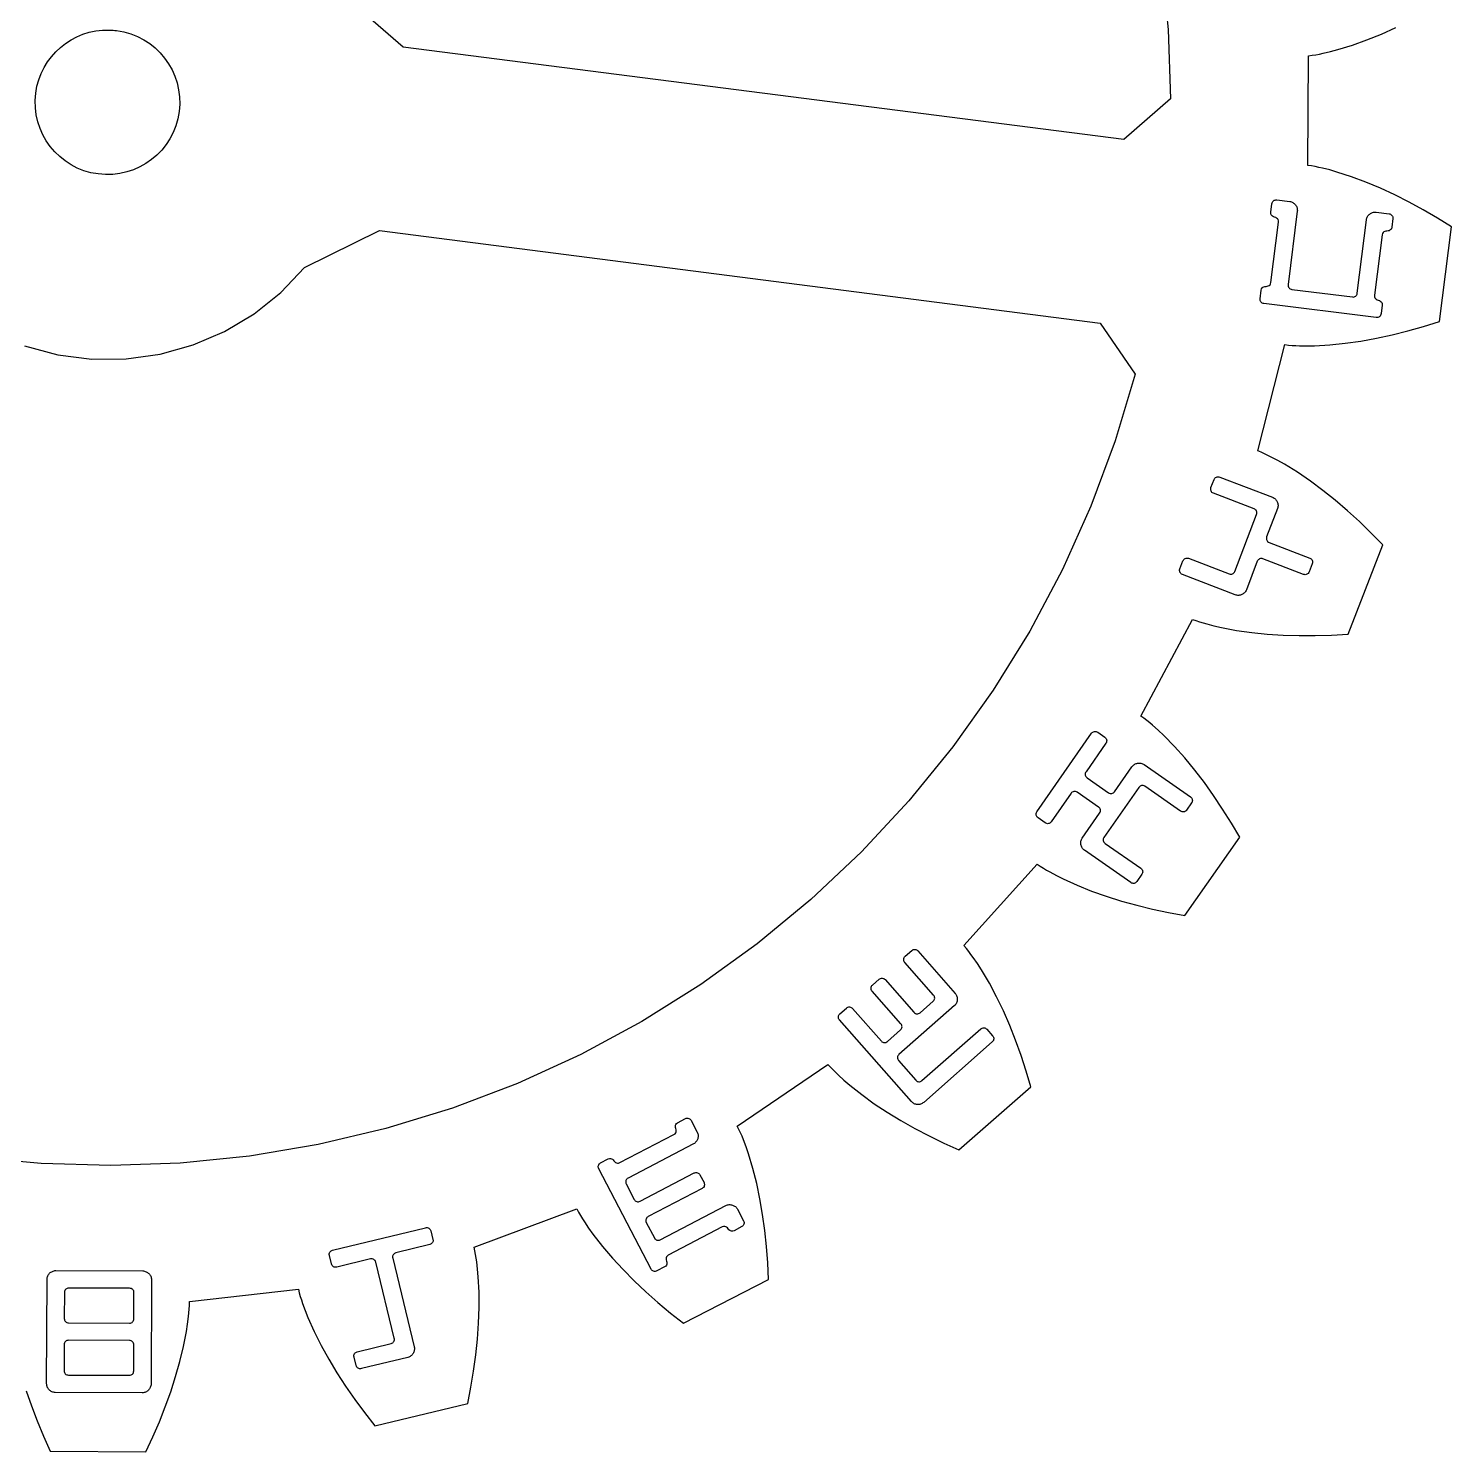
# Model space of a CAD drawing. Extents: x 6 to 255, y 30 to 363.
# Drawn here: x 210.96 to 254.91, y 196.21 to 240.15 of the extents above; entities that cross this region are included whole.
import ezdxf

# ---------------------------------------------------------------- set-up
doc = ezdxf.new("R2010")
doc.units = 0
doc.layers.add('Cut', color=7, linetype='CONTINUOUS')
doc.layers.add('Engrave', color=7, linetype='CONTINUOUS')

msp = doc.modelspace()

# ---------------------------------------------------------------- linework, layer by layer
at = {"layer": 'Cut', "color": 7}
for p, q in [((245.94126, 242.261001), (246.158861, 240.123565)), ((222.535282, 239.580729), (220.583752, 241.271228)), ((213.462959, 240.104888), (213.463053, 240.104876)), ((246.158861, 240.123565), (246.235763, 237.97618)), ((252.300805, 239.798967), (252.748657, 239.98047)), ((252.748657, 239.98047), (253.195132, 240.179969)), ((244.791816, 236.721767), (222.535282, 239.580729)), ((251.399682, 239.498931), (251.851137, 239.637817)), ((251.851137, 239.637817), (252.300805, 239.798967)), ((250.469241, 235.923145), (250.492754, 239.309577)), ((250.492754, 239.309577), (250.606719, 239.324158)), ((250.606719, 239.324158), (250.720165, 239.342158)), ((250.720165, 239.342158), (250.833739, 239.363016)), ((250.833739, 239.363016), (250.946878, 239.386086)), ((250.946878, 239.386086), (251.173563, 239.439119)), ((251.173563, 239.439119), (251.399682, 239.498931)), ((246.235763, 237.97618), (244.791816, 236.721767)), ((250.58289, 235.9073), (250.469241, 235.923145)), ((250.696495, 235.887387), (250.58289, 235.9073)), ((250.809572, 235.865223), (250.696495, 235.887387)), ((250.922778, 235.840329), (250.809572, 235.865223)), ((251.14862, 235.784252), (250.922778, 235.840329)), ((251.37382, 235.721312), (251.14862, 235.784252)), ((251.82304, 235.576184), (251.37382, 235.721312)), ((252.270429, 235.408776), (251.82304, 235.576184)), ((252.716006, 235.221482), (252.270429, 235.408776)), ((253.159787, 235.015737), (252.716006, 235.221482)), ((253.601325, 234.793274), (253.159787, 235.015737)), ((254.040565, 234.553862), (253.601325, 234.793274)), ((254.477556, 234.299171), (254.040565, 234.553862)), ((254.912283, 234.028722), (254.477556, 234.299171)), ((219.491809, 232.771188), (221.807495, 233.913426)), ((221.807495, 233.913426), (244.064028, 231.054461)), ((254.536368, 231.100994), (254.912283, 234.028722)), ((218.758059, 232.005786), (219.491809, 232.771188)), ((217.929772, 231.345341), (218.758059, 232.005786)), ((217.020518, 230.800226), (217.929772, 231.345341)), ((216.047026, 230.381323), (217.020518, 230.800226)), ((244.064028, 231.054461), (245.143836, 229.475704)), ((253.074765, 230.692844), (253.560154, 230.813239)), ((253.560154, 230.813239), (254.04736, 230.949448)), ((254.04736, 230.949448), (254.536368, 231.100994)), ((210.841592, 230.351779), (211.865325, 230.077761)), ((215.026019, 230.096328), (216.047026, 230.381323)), ((248.926291, 227.108754), (249.759106, 230.390687)), ((249.759106, 230.390687), (249.873163, 230.378014)), ((249.873163, 230.378014), (249.988048, 230.368063)), ((249.988048, 230.368063), (250.102863, 230.36129)), ((250.102863, 230.36129), (250.218685, 230.356765)), ((250.218685, 230.356765), (250.451071, 230.353499)), ((250.451071, 230.353499), (250.684867, 230.357476)), ((250.684867, 230.357476), (251.156238, 230.384586)), ((251.156238, 230.384586), (251.631234, 230.433025)), ((251.631234, 230.433025), (252.109854, 230.501837)), ((252.109854, 230.501837), (252.591181, 230.588743)), ((252.591181, 230.588743), (253.074765, 230.692844)), ((211.865325, 230.077761), (212.916618, 229.942957)), ((212.916618, 229.942957), (213.976534, 229.94931)), ((213.976534, 229.94931), (215.026019, 230.096328)), ((245.143836, 229.475704), (244.526351, 227.417879)), ((244.526351, 227.417879), (243.775884, 225.404394)), ((249.032635, 227.065873), (248.926291, 227.108754)), ((249.138084, 227.019753), (249.032635, 227.065873)), ((249.242463, 226.970897), (249.138084, 227.019753)), ((249.346068, 226.919745), (249.242463, 226.970897)), ((249.551814, 226.811641), (249.346068, 226.919745)), ((249.755474, 226.69662), (249.551814, 226.811641)), ((250.157184, 226.447897), (249.755474, 226.69662)), ((250.551664, 226.178308), (250.157184, 226.447897)), ((250.939356, 225.890191), (250.551664, 226.178308)), ((251.32116, 225.584387), (250.939356, 225.890191)), ((251.696178, 225.262305), (251.32116, 225.584387)), ((243.775884, 225.404394), (242.895584, 223.44428)), ((252.065772, 224.92485), (251.696178, 225.262305)), ((252.429026, 224.572903), (252.065772, 224.92485)), ((251.720158, 221.453365), (252.786396, 224.20648)), ((252.786396, 224.20648), (252.429026, 224.572903)), ((242.895584, 223.44428), (241.888614, 221.546137)), ((241.888614, 221.546137), (240.759494, 219.718103)), ((245.317829, 218.920335), (246.912427, 221.90778)), ((246.912427, 221.90778), (247.019636, 221.867901)), ((247.019636, 221.867901), (247.128639, 221.830809)), ((247.128639, 221.830809), (247.238951, 221.796438)), ((247.238951, 221.796438), (247.349848, 221.764763)), ((247.349848, 221.764763), (247.575091, 221.70589)), ((247.575091, 221.70589), (247.80313, 221.653861)), ((247.80313, 221.653861), (248.267252, 221.566936)), ((248.267252, 221.566936), (248.740418, 221.500441)), ((248.740418, 221.500441), (249.221293, 221.452943)), ((249.221293, 221.452943), (249.709372, 221.42162)), ((249.709372, 221.42162), (250.203814, 221.407205)), ((250.203814, 221.407205), (250.704135, 221.407602)), ((250.704135, 221.407602), (251.209429, 221.423408)), ((251.209429, 221.423408), (251.720158, 221.453365)), ((240.759494, 219.718103), (239.51368, 217.967428)), ((245.411008, 218.853278), (245.317829, 218.920335)), ((245.501878, 218.783164), (245.411008, 218.853278)), ((245.591974, 218.710754), (245.501878, 218.783164)), ((245.680589, 218.636139), (245.591974, 218.710754)), ((245.854296, 218.481853), (245.680589, 218.636139)), ((246.024327, 218.321333), (245.854296, 218.481853)), ((246.354567, 217.983855), (246.024327, 218.321333)), ((239.51368, 217.967428), (238.15567, 216.30226)), ((246.673036, 217.627842), (246.354567, 217.983855)), ((246.980638, 217.255094), (246.673036, 217.627842)), ((247.277846, 216.866508), (246.980638, 217.255094)), ((247.565549, 216.464341), (247.277846, 216.866508)), ((238.15567, 216.30226), (236.691794, 214.729377)), ((247.84331, 216.04817), (247.565549, 216.464341)), ((248.111563, 215.619329), (247.84331, 216.04817)), ((248.370774, 215.178268), (248.111563, 215.619329)), ((246.677105, 212.760358), (248.370774, 215.178268)), ((236.691794, 214.729377), (235.128408, 213.255558)), ((239.854605, 211.832527), (242.117344, 214.351769)), ((242.117344, 214.351769), (242.212266, 214.287098)), ((242.212266, 214.287098), (242.309509, 214.225578)), ((242.309509, 214.225578), (242.408182, 214.165862)), ((242.408182, 214.165862), (242.508526, 214.107968)), ((242.508526, 214.107968), (242.71302, 213.997581)), ((242.71302, 213.997581), (242.921987, 213.892177)), ((242.921987, 213.892177), (243.351729, 213.697217)), ((243.351729, 213.697217), (243.795055, 213.519434)), ((235.128408, 213.255558), (233.471845, 211.887593)), ((243.795055, 213.519434), (244.250595, 213.357494)), ((244.250595, 213.357494), (244.716995, 213.210925)), ((244.716995, 213.210925), (245.193341, 213.078383)), ((245.193341, 213.078383), (245.679645, 212.959411)), ((245.679645, 212.959411), (246.174076, 212.853551)), ((246.174076, 212.853551), (246.677105, 212.760358)), ((233.471845, 211.887593), (231.729322, 210.630009)), ((239.928895, 211.745214), (239.854605, 211.832527)), ((240.000741, 211.655652), (239.928895, 211.745214)), ((240.070857, 211.563822), (240.000741, 211.655652)), ((240.138823, 211.47016), (240.070857, 211.563822)), ((240.270883, 211.278806), (240.138823, 211.47016)), ((240.397455, 211.082026), (240.270883, 211.278806)), ((240.637669, 210.6758), (240.397455, 211.082026)), ((231.729322, 210.630009), (229.90809, 209.490038)), ((240.861142, 210.253739), (240.637669, 210.6758)), ((241.07104, 209.818107), (240.861142, 210.253739)), ((241.266472, 209.369807), (241.07104, 209.818107)), ((229.90809, 209.490038), (228.01628, 208.471304)), ((241.449243, 208.9102), (241.266472, 209.369807)), ((241.619221, 208.43975), (241.449243, 208.9102)), ((228.01628, 208.471304), (226.061585, 207.578331)), ((241.777617, 207.959325), (241.619221, 208.43975)), ((232.854067, 206.258857), (235.653778, 208.162879)), ((235.653778, 208.162879), (235.730754, 208.077831)), ((235.730754, 208.077831), (235.809878, 207.994592)), ((235.809878, 207.994592), (235.891812, 207.912716)), ((235.891812, 207.912716), (235.974937, 207.832651)), ((241.92372, 207.468959), (241.777617, 207.959325)), ((226.061585, 207.578331), (224.053511, 206.815186)), ((235.974937, 207.832651), (236.146918, 207.67612)), ((236.146918, 207.67612), (236.324749, 207.524107)), ((236.324749, 207.524107), (236.695242, 207.231875)), ((239.70033, 205.526943), (241.92372, 207.468959)), ((236.695242, 207.231875), (237.083815, 206.953225)), ((224.053511, 206.815186), (221.998849, 206.184586)), ((237.083815, 206.953225), (237.487332, 206.687241)), ((237.487332, 206.687241), (237.904862, 206.433013)), ((221.998849, 206.184586), (219.908003, 205.690145)), ((232.905304, 206.156159), (232.854067, 206.258857)), ((232.953196, 206.051663), (232.905304, 206.156159)), ((237.904862, 206.433013), (238.335964, 206.190096)), ((238.335964, 206.190096), (238.779298, 205.958493)), ((219.908003, 205.690145), (217.78911, 205.333679)), ((232.998993, 205.945783), (232.953196, 206.051663)), ((233.042942, 205.83856), (232.998993, 205.945783)), ((233.125168, 205.620987), (233.042942, 205.83856)), ((238.779298, 205.958493), (239.234386, 205.737284)), ((239.234386, 205.737284), (239.70033, 205.526943)), ((211.356415, 205.102963), (209.217611, 205.30653)), ((217.78911, 205.333679), (215.651676, 205.116088)), ((233.201657, 205.399767), (233.125168, 205.620987)), ((233.33737, 204.94785), (233.201657, 205.399767)), ((213.504267, 205.039187), (211.356415, 205.102963)), ((215.651676, 205.116088), (213.504267, 205.039187)), ((233.453666, 204.48462), (233.33737, 204.94785)), ((233.552638, 204.011455), (233.453666, 204.48462)), ((233.635415, 203.529684), (233.552638, 204.011455)), ((224.722625, 202.522293), (227.896896, 203.701166)), ((227.896896, 203.701166), (227.951181, 203.599825)), ((227.951181, 203.599825), (228.008275, 203.499847)), ((228.008275, 203.499847), (228.067941, 203.401239)), ((233.702719, 203.039328), (233.635415, 203.529684)), ((228.067941, 203.401239), (228.129879, 203.303537)), ((228.129879, 203.303537), (228.25931, 203.110366)), ((228.25931, 203.110366), (228.396035, 202.919898)), ((228.396035, 202.919898), (228.685539, 202.547602)), ((233.755736, 202.542166), (233.702719, 203.039328)), ((224.747493, 202.410096), (224.722625, 202.522293)), ((224.769191, 202.297468), (224.747493, 202.410096)), ((224.78856, 202.183487), (224.769191, 202.297468)), ((224.805234, 202.069037), (224.78856, 202.183487)), ((228.685539, 202.547602), (228.995859, 202.183896)), ((228.995859, 202.183896), (229.32382, 201.82924)), ((233.794115, 202.037332), (233.755736, 202.542166)), ((224.833319, 201.838324), (224.805234, 202.069037)), ((224.854168, 201.605354), (224.833319, 201.838324)), ((229.32382, 201.82924), (229.66897, 201.482729)), ((233.818564, 201.526604), (233.794115, 202.037332)), ((224.877685, 201.133986), (224.854168, 201.605354)), ((229.66897, 201.482729), (230.029048, 201.143906)), ((231.195279, 200.172665), (233.818564, 201.526604)), ((215.933417, 200.83998), (219.297683, 201.224945)), ((219.297683, 201.224945), (219.32578, 201.113651)), ((219.32578, 201.113651), (219.357526, 201.002798)), ((219.357526, 201.002798), (219.391789, 200.892892)), ((219.391789, 200.892892), (219.428445, 200.782965)), ((224.879972, 200.655831), (224.877685, 201.133986)), ((230.029048, 201.143906), (230.404066, 200.812319)), ((215.905371, 200.380365), (215.916231, 200.495277)), ((215.916231, 200.495277), (215.925278, 200.610638)), ((215.925278, 200.610638), (215.930705, 200.72553)), ((215.930705, 200.72553), (215.933417, 200.83998)), ((219.428445, 200.782965), (219.507976, 200.564923)), ((219.507976, 200.564923), (219.594752, 200.34734)), ((224.8627, 200.172711), (224.879972, 200.655831)), ((230.404066, 200.812319), (230.793112, 200.488871)), ((230.793112, 200.488871), (231.195279, 200.172665)), ((215.841585, 199.918037), (215.877324, 200.149653)), ((215.877324, 200.149653), (215.905371, 200.380365)), ((219.594752, 200.34734), (219.787005, 199.916234)), ((224.828318, 199.685058), (224.8627, 200.172711)), ((215.751903, 199.454826), (215.841585, 199.918037)), ((219.787005, 199.916234), (220.000977, 199.489197)), ((224.776296, 199.193332), (224.828318, 199.685058)), ((215.639769, 198.990237), (215.751903, 199.454826)), ((220.000977, 199.489197), (220.234848, 199.066233)), ((224.708441, 198.697537), (224.776296, 199.193332)), ((215.507754, 198.525644), (215.639769, 198.990237)), ((220.234848, 199.066233), (220.486813, 198.646888)), ((224.624753, 198.198574), (224.708441, 198.697537)), ((215.356703, 198.060152), (215.507754, 198.525644)), ((220.486813, 198.646888), (220.755526, 198.232064)), ((220.755526, 198.232064), (221.04007, 197.820409)), ((210.893866, 198.090882), (211.055386, 197.623581)), ((215.188943, 197.595106), (215.356703, 198.060152)), ((221.04007, 197.820409), (221.340452, 197.413277)), ((224.52648, 197.696459), (224.624753, 198.198574)), ((211.055386, 197.623581), (211.233192, 197.156281)), ((215.004897, 197.130063), (215.188943, 197.595106)), ((221.340452, 197.413277), (221.655297, 197.010215)), ((221.655297, 197.010215), (224.52648, 197.696459)), ((211.233192, 197.156281), (211.427262, 196.688983)), ((214.804142, 196.665468), (215.004897, 197.130063)), ((211.427262, 196.688983), (211.636709, 196.221688)), ((214.588416, 196.201784), (214.804142, 196.665468)), ((211.636709, 196.221688), (214.588416, 196.201784))]:
    msp.add_line(p, q, dxfattribs=at)
for points in [[(211.187087, 238.158354), (211.333315, 239.295347), (212.317043, 240.136721), (213.462959, 240.104888)], [(213.463053, 240.104876), (213.537445, 240.102862), (213.61169, 240.09713), (213.68551, 240.0877)], [(213.68551, 240.0877), (214.908196, 239.930539), (215.771986, 238.811967), (215.614856, 237.589277)], [(213.116433, 235.659931), (211.893746, 235.817091), (211.029956, 236.935663), (211.187087, 238.158354)], [(215.614856, 237.589277), (215.457695, 236.36659), (214.339123, 235.5028), (213.116433, 235.659931)]]:
    msp.add_open_spline(points, degree=3, dxfattribs=at)
at = {"layer": 'Engrave', "color": 5}
for p, q in [((249.33162, 234.476312), (249.364648, 234.742993)), ((249.514502, 234.859817), (249.914521, 234.810277)), ((250.148172, 234.510565), (249.867435, 232.243784)), ((252.581304, 234.479987), (252.981322, 234.430446)), ((253.098151, 234.280592), (253.065126, 234.013913)), ((249.33408, 232.309845), (249.565273, 234.176605)), ((252.000861, 231.979563), (252.281597, 234.246344)), ((252.765417, 233.780273), (252.534224, 231.913513)), ((249.001346, 231.809521), (249.034371, 232.076202)), ((249.984246, 232.093927), (251.851006, 231.862731)), ((252.585, 231.230306), (249.118159, 231.659664)), ((252.767851, 231.613801), (252.734823, 231.347122)), ((252.734823, 231.347122), (252.734852, 231.347138)), ((247.482722, 225.974675), (247.578776, 226.225638)), ((247.752287, 226.3031), (249.383547, 225.678744)), ((248.815055, 225.320892), (247.560242, 225.801167)), ((248.220121, 223.390641), (248.892504, 225.147384)), ((249.538431, 225.331722), (249.202241, 224.45335)), ((249.279761, 224.279842), (250.53458, 223.79957)), ((246.522232, 223.46501), (246.618286, 223.715972)), ((246.791797, 223.793437), (248.046613, 223.313165)), ((250.342548, 223.297592), (249.087732, 223.777866)), ((248.231011, 222.667145), (246.599752, 223.291501)), ((248.914224, 223.700404), (248.578031, 222.822033)), ((250.612023, 223.626062), (250.515966, 223.375096)), ((250.515966, 223.375096), (250.516056, 223.375067)), ((242.107545, 215.96421), (243.79669, 218.389923)), ((244.237726, 218.082816), (243.623491, 217.20074)), ((243.983729, 218.423411), (244.204249, 218.269852)), ((244.505567, 216.586491), (245.043023, 217.35831)), ((245.417099, 217.425271), (246.850474, 216.427138)), ((243.656971, 217.013698), (244.318528, 216.553021)), ((245.253719, 216.720418), (244.178806, 215.176783)), ((246.543353, 215.986112), (245.440758, 216.753906)), ((243.162817, 216.539157), (242.548584, 215.657081)), ((244.011418, 216.111969), (243.349856, 216.572646)), ((246.883951, 216.240101), (246.730393, 216.019582)), ((243.507437, 215.153114), (244.044893, 215.924932)), ((242.361545, 215.623609), (242.141025, 215.777168)), ((244.212287, 214.989741), (245.314882, 214.221947)), ((245.007659, 213.780905), (243.574284, 214.779035)), ((245.194798, 213.814391), (245.194698, 213.814378)), ((245.348357, 214.03491), (245.194798, 213.814391)), ((238.039841, 211.504888), (238.24153, 211.68246)), ((238.431157, 211.670403), (239.585367, 210.359438)), ((238.915609, 210.306815), (238.027755, 211.31525)), ((237.031469, 210.617057), (237.233155, 210.794627)), ((237.422782, 210.78257), (238.310642, 209.774135)), ((237.907234, 209.418982), (237.01938, 210.427417)), ((238.500269, 209.762077), (238.903644, 210.11722)), ((236.023097, 209.729224), (236.224783, 209.906794)), ((236.414413, 209.894737), (237.302267, 208.886301)), ((239.561266, 209.980181), (237.84693, 208.470826)), ((238.230648, 207.018499), (236.011008, 209.539584)), ((237.491894, 208.874244), (237.89527, 209.229387)), ((238.557186, 207.664069), (240.372365, 209.262208)), ((240.561995, 209.250151), (240.739567, 209.048462)), ((240.7276, 208.858867), (238.609888, 206.994372)), ((237.834842, 208.281186), (238.367554, 207.676126)), ((238.609888, 206.994372), (238.609904, 206.994385)), ((231.011745, 206.366129), (231.249955, 206.490491)), ((231.43124, 206.433569), (231.617781, 206.076254)), ((229.230451, 205.133036), (230.897914, 206.00356)), ((231.503918, 205.71368), (229.479141, 204.656614)), ((230.189442, 201.844511), (228.572755, 204.941229)), ((228.629673, 205.122513), (228.867882, 205.246873)), ((229.852227, 203.941985), (231.519692, 204.812512)), ((229.422224, 204.475329), (229.670943, 203.998913)), ((231.700974, 204.755587), (231.825337, 204.517377)), ((231.768401, 204.33609), (230.100941, 203.465566)), ((230.47403, 202.750937), (232.498804, 203.808003)), ((232.861376, 203.694144), (233.047915, 203.336833)), ((220.35494, 202.426301), (223.227328, 203.12393)), ((230.044024, 203.284281), (230.292745, 202.807862)), ((232.390203, 203.14501), (230.722738, 202.274486)), ((232.990982, 203.155543), (232.752773, 203.031181)), ((223.389602, 203.025085), (223.453023, 202.763957)), ((220.319523, 202.002904), (220.256102, 202.264029)), ((222.210831, 202.185728), (222.876747, 199.443904)), ((223.354175, 202.601685), (222.309671, 202.348003)), ((211.805276, 201.798603), (214.492429, 201.788655)), ((221.526301, 202.157743), (220.481794, 201.904061)), ((222.259358, 199.708763), (221.688575, 202.058898)), ((230.608872, 201.911916), (230.370726, 201.787586)), ((211.523627, 198.306304), (211.53556, 201.530893)), ((214.760159, 201.518952), (214.748226, 198.294366)), ((212.071518, 201.125839), (212.068529, 200.319691)), ((214.087381, 201.252741), (212.206374, 201.2597)), ((214.218255, 200.31174), (214.221245, 201.117889)), ((212.202265, 200.184791), (214.083275, 200.177832)), ((214.083275, 200.177832), (214.083402, 200.17788)), ((214.081407, 199.640447), (212.2004, 199.647406)), ((221.116006, 199.292806), (222.16051, 199.546489)), ((212.065544, 199.513545), (212.062554, 198.7074)), ((214.212278, 198.699446), (214.215268, 199.505595)), ((221.080589, 198.869407), (221.017168, 199.130534)), ((222.679056, 199.119356), (221.24286, 198.770566)), ((212.196415, 198.572544), (214.077425, 198.565586)), ((214.077425, 198.565586), (214.077423, 198.565588)), ((211.791367, 198.036593), (211.791364, 198.036607)), ((214.478523, 198.026645), (211.791367, 198.036593))]:
    msp.add_line(p, q, dxfattribs=at)
for points in [[(249.364648, 234.742993), (249.36911, 234.779104), (249.386175, 234.80872), (249.415842, 234.831843)], [(249.415842, 234.831843), (249.445502, 234.854966), (249.478389, 234.864291), (249.514502, 234.859817)], [(249.914521, 234.810277), (249.950635, 234.805797), (249.983718, 234.793942), (250.013771, 234.774714)], [(250.013771, 234.774714), (250.043997, 234.756869), (250.070062, 234.733898), (250.091966, 234.705801)], [(250.091966, 234.705801), (250.11266, 234.679265), (250.128661, 234.649076), (250.139969, 234.615234)], [(249.343685, 234.402893), (249.331867, 234.421281), (249.327845, 234.445754), (249.33162, 234.476312)], [(249.386703, 234.357374), (249.368452, 234.369509), (249.354113, 234.384682), (249.343685, 234.402893)], [(249.448449, 234.326455), (249.425526, 234.334939), (249.404944, 234.345245), (249.386703, 234.357374)], [(249.5102, 234.295541), (249.491949, 234.307676), (249.471366, 234.317981), (249.448449, 234.326455)], [(249.555299, 234.249762), (249.54348, 234.268151), (249.528448, 234.28341), (249.5102, 234.295541)], [(250.139969, 234.615234), (250.1499, 234.581565), (250.152634, 234.546675), (250.148172, 234.510565)], [(252.281597, 234.246344), (252.28606, 234.282454), (252.297913, 234.315538), (252.317157, 234.345594)], [(252.317157, 234.345594), (252.335004, 234.37582), (252.35789, 234.401191), (252.385816, 234.421707)], [(252.385816, 234.421707), (252.412523, 234.443782), (252.44271, 234.459787), (252.476375, 234.469721)], [(252.476375, 234.469721), (252.510214, 234.481045), (252.54519, 234.484467), (252.581304, 234.479987)], [(252.981322, 234.430446), (253.017438, 234.425966), (253.047141, 234.409595), (253.070434, 234.381332)], [(253.070434, 234.381332), (253.093733, 234.353064), (253.102972, 234.319484), (253.098151, 234.280592)], [(249.565273, 234.176605), (249.569066, 234.207163), (249.565741, 234.231548), (249.555299, 234.249762)], [(252.795542, 233.852697), (252.779579, 233.837757), (252.769537, 233.813615), (252.765417, 233.780273)], [(252.848104, 233.884262), (252.827625, 233.878335), (252.810105, 233.867813), (252.795542, 233.852697)], [(252.915271, 233.897094), (252.891141, 233.895859), (252.868752, 233.891582), (252.848104, 233.884262)], [(252.982179, 233.907836), (252.9617, 233.901909), (252.939398, 233.898329), (252.915271, 233.897094)], [(253.037086, 233.941232), (253.021122, 233.926292), (253.00282, 233.91516), (252.982179, 233.907836)], [(253.065126, 234.013913), (253.060999, 233.980579), (253.051652, 233.956352), (253.037086, 233.941232)], [(249.034371, 232.076202), (249.038322, 232.108148), (249.048192, 232.130901), (249.06398, 232.14446)], [(249.06398, 232.14446), (249.07855, 232.159576), (249.096072, 232.170098), (249.116545, 232.176024)], [(249.116545, 232.176024), (249.137193, 232.183345), (249.159582, 232.187622), (249.183712, 232.188857)], [(249.183712, 232.188857), (249.208012, 232.191485), (249.2304, 232.195762), (249.250877, 232.201689)], [(249.250877, 232.201689), (249.271525, 232.209009), (249.289827, 232.220139), (249.305783, 232.235079)], [(249.305783, 232.235079), (249.320512, 232.251589), (249.329944, 232.276511), (249.33408, 232.309845)], [(249.867435, 232.243784), (249.862973, 232.207674), (249.871598, 232.174873), (249.893312, 232.145383)], [(249.893312, 232.145383), (249.915046, 232.115896), (249.945358, 232.098744), (249.984246, 232.093927)], [(249.027222, 231.71112), (249.005487, 231.740605), (248.996862, 231.773405), (249.001346, 231.809521)], [(249.118159, 231.659664), (249.079267, 231.664479), (249.048955, 231.681631), (249.027222, 231.71112)], [(251.851006, 231.862731), (251.889898, 231.857916), (251.923393, 231.866462), (251.95149, 231.888369)], [(251.95149, 231.888369), (251.979588, 231.910275), (251.996045, 231.940673), (252.000861, 231.979563)], [(252.534224, 231.913513), (252.530096, 231.880179), (252.533942, 231.854318), (252.54576, 231.835929)], [(252.54576, 231.835929), (252.556202, 231.817715), (252.57054, 231.802541), (252.588776, 231.790407)], [(252.588776, 231.790407), (252.607194, 231.779665), (252.627949, 231.770749), (252.65104, 231.763658)], [(252.65104, 231.763658), (252.674136, 231.756567), (252.694805, 231.746956), (252.713045, 231.734824)], [(252.713045, 231.734824), (252.731464, 231.724082), (252.746584, 231.709517), (252.758405, 231.69113)], [(252.758405, 231.69113), (252.768847, 231.672918), (252.771996, 231.647142), (252.767851, 231.613801)], [(252.685481, 231.255944), (252.657384, 231.234038), (252.62389, 231.225492), (252.585, 231.230306)], [(252.734852, 231.347138), (252.730037, 231.308247), (252.713579, 231.27785), (252.685481, 231.255944)], [(247.48431, 225.872938), (247.470269, 225.906769), (247.46974, 225.940682), (247.482722, 225.974675)], [(247.578776, 226.225638), (247.591794, 226.259623), (247.615468, 226.284279), (247.649798, 226.299607)], [(247.649798, 226.299607), (247.68414, 226.314936), (247.718303, 226.3161), (247.752287, 226.3031)], [(247.560242, 225.801167), (247.523642, 225.815172), (247.498331, 225.839096), (247.48431, 225.872938)], [(249.383547, 225.678744), (249.417532, 225.665744), (249.446804, 225.646298), (249.471365, 225.620406)], [(249.471365, 225.620406), (249.496431, 225.595832), (249.51622, 225.567276), (249.530732, 225.534739)], [(249.530732, 225.534739), (249.544455, 225.504014), (249.552745, 225.470867), (249.555603, 225.435298)], [(248.889779, 225.251831), (248.873939, 225.284862), (248.849031, 225.307882), (248.815055, 225.320892)], [(248.892504, 225.147384), (248.906509, 225.183981), (248.905601, 225.218797), (248.889779, 225.251831)], [(249.555603, 225.435298), (249.55719, 225.40023), (249.551466, 225.365705), (249.538431, 225.331722)], [(249.202241, 224.45335), (249.189241, 224.419367), (249.18977, 224.385455), (249.203829, 224.351615)], [(249.203829, 224.351615), (249.217869, 224.317782), (249.24318, 224.293858), (249.279761, 224.279842)], [(246.618286, 223.715972), (246.631303, 223.749957), (246.654978, 223.774615), (246.689311, 223.789945)], [(246.689311, 223.789945), (246.72365, 223.805273), (246.757812, 223.806437), (246.791797, 223.793437)], [(248.985243, 223.774374), (248.950904, 223.759046), (248.927231, 223.734389), (248.914224, 223.700404)], [(249.087732, 223.777866), (249.053747, 223.790866), (249.019584, 223.789702), (248.985243, 223.774374)], [(250.53458, 223.79957), (250.568563, 223.786553), (250.593469, 223.763532), (250.609298, 223.730509)], [(250.609298, 223.730509), (250.625138, 223.697478), (250.626046, 223.662662), (250.612023, 223.626062)], [(246.523819, 223.363272), (246.509779, 223.397104), (246.509249, 223.431016), (246.522232, 223.46501)], [(246.599752, 223.291501), (246.563151, 223.305507), (246.53784, 223.32943), (246.523819, 223.363272)], [(248.046613, 223.313165), (248.083213, 223.29916), (248.117779, 223.299425), (248.150311, 223.313959)], [(248.150311, 223.313959), (248.182844, 223.328476), (248.206114, 223.354036), (248.220121, 223.390641)], [(250.446246, 223.298386), (250.413713, 223.283869), (250.379147, 223.283604), (250.342548, 223.297592)], [(250.516056, 223.375067), (250.502051, 223.338468), (250.478781, 223.312908), (250.446246, 223.298386)], [(248.338509, 222.648466), (248.302136, 222.647408), (248.266303, 222.653634), (248.231011, 222.667145)], [(248.437198, 222.671379), (248.406473, 222.657656), (248.373577, 222.650018), (248.338509, 222.648466)], [(248.520151, 222.729542), (248.495574, 222.704481), (248.467924, 222.685093), (248.437198, 222.671379)], [(248.578031, 222.822033), (248.564519, 222.786741), (248.545226, 222.755911), (248.520151, 222.729542)], [(243.79669, 218.389923), (243.817484, 218.419786), (243.846391, 218.43803), (243.88341, 218.444657)], [(243.88341, 218.444657), (243.920428, 218.45129), (243.953868, 218.444208), (243.983729, 218.423411)], [(244.204249, 218.269852), (244.234111, 218.249058), (244.252758, 218.220727), (244.26019, 218.18486)], [(244.26019, 218.18486), (244.267616, 218.148992), (244.260128, 218.114977), (244.237726, 218.082816)], [(243.623491, 217.20074), (243.602696, 217.170877), (243.595041, 217.137837), (243.600525, 217.101619)], [(245.043023, 217.35831), (245.063817, 217.388173), (245.089729, 217.411913), (245.120757, 217.429531)], [(245.120757, 217.429531), (245.150638, 217.447949), (245.182713, 217.459723), (245.216984, 217.464852)], [(245.216984, 217.464852), (245.250905, 217.471926), (245.285073, 217.472009), (245.319486, 217.465104)], [(245.319486, 217.465104), (245.3547, 217.459336), (245.387238, 217.446058), (245.417099, 217.425271)], [(243.600525, 217.101619), (243.605993, 217.065399), (243.624809, 217.036092), (243.656971, 217.013698)], [(245.340438, 216.775152), (245.30342, 216.76852), (245.274513, 216.750275), (245.253719, 216.720418)], [(245.440758, 216.753906), (245.410897, 216.774701), (245.377457, 216.781783), (245.340438, 216.775152)], [(243.249537, 216.593892), (243.212518, 216.587259), (243.183611, 216.569015), (243.162817, 216.539157)], [(243.349856, 216.572646), (243.319995, 216.59344), (243.286556, 216.600522), (243.249537, 216.593892)], [(244.318528, 216.553021), (244.350687, 216.530627), (244.384301, 216.522566), (244.419371, 216.528839)], [(244.419371, 216.528839), (244.454441, 216.535118), (244.483173, 216.554336), (244.505567, 216.586491)], [(246.850474, 216.427138), (246.880338, 216.406344), (246.898985, 216.378012), (246.906415, 216.342143)], [(246.906415, 216.342143), (246.91384, 216.306275), (246.906353, 216.272261), (246.883951, 216.240101)], [(242.084579, 215.865089), (242.079111, 215.90131), (242.086766, 215.934351), (242.107545, 215.96421)], [(242.141025, 215.777168), (242.108866, 215.799562), (242.090051, 215.828869), (242.084579, 215.865089)], [(244.067356, 216.026974), (244.05993, 216.062845), (244.041284, 216.091176), (244.011418, 216.111969)], [(244.044893, 215.924932), (244.067285, 215.957092), (244.074773, 215.991106), (244.067356, 216.026974)], [(246.644197, 215.961929), (246.609129, 215.95565), (246.575514, 215.963711), (246.543353, 215.986112)], [(246.730393, 216.019582), (246.708, 215.987423), (246.679268, 215.968205), (246.644197, 215.961929)], [(242.462388, 215.599426), (242.427319, 215.593147), (242.393704, 215.601208), (242.361545, 215.623609)], [(242.548584, 215.657081), (242.52619, 215.624922), (242.497458, 215.605704), (242.462388, 215.599426)], [(243.466543, 214.951274), (243.460263, 214.986345), (243.460616, 215.021088), (243.467601, 215.055501)], [(243.501865, 214.85505), (243.484243, 214.886077), (243.472469, 214.918151), (243.466543, 214.951274)], [(243.467601, 215.055501), (243.473369, 215.090717), (243.486648, 215.123255), (243.507437, 215.153114)], [(244.178806, 215.176783), (244.158012, 215.146921), (244.150357, 215.11388), (244.155841, 215.077662)], [(244.155841, 215.077662), (244.161309, 215.041443), (244.180124, 215.012136), (244.212287, 214.989741)], [(243.574284, 214.779035), (243.544421, 214.79983), (243.520281, 214.825168), (243.501865, 214.85505)], [(245.314882, 214.221947), (245.344745, 214.201153), (245.363391, 214.172821), (245.37082, 214.136952)], [(245.37082, 214.136952), (245.378246, 214.101084), (245.370759, 214.06707), (245.348357, 214.03491)], [(245.108502, 213.756722), (245.073432, 213.750443), (245.039818, 213.758504), (245.007659, 213.780905)], [(245.194698, 213.814378), (245.172304, 213.782218), (245.143572, 213.763), (245.108502, 213.756722)], [(238.027755, 211.31525), (238.001859, 211.344662), (237.990576, 211.377611), (237.993906, 211.414099)], [(237.993906, 211.414099), (237.997223, 211.450581), (238.012534, 211.480844), (238.039841, 211.504888)], [(238.24153, 211.68246), (238.26884, 211.706506), (238.301261, 211.717335), (238.338791, 211.714949)], [(238.338791, 211.714949), (238.376323, 211.712567), (238.407112, 211.697719), (238.431157, 211.670403)], [(237.01938, 210.427417), (236.993484, 210.45683), (236.982202, 210.48978), (236.985534, 210.526266)], [(236.985534, 210.526266), (236.98885, 210.562748), (237.004162, 210.593012), (237.031469, 210.617057)], [(237.233155, 210.794627), (237.260467, 210.818674), (237.292889, 210.829505), (237.330421, 210.827118)], [(237.330421, 210.827118), (237.367952, 210.824737), (237.398739, 210.809887), (237.422782, 210.78257)], [(238.903644, 210.11722), (238.933056, 210.143115), (238.948429, 210.174366), (238.949764, 210.210972)], [(238.949764, 210.210972), (238.951175, 210.247578), (238.93979, 210.279526), (238.915609, 210.306815)], [(239.585367, 210.359438), (239.609407, 210.332124), (239.626288, 210.301301), (239.636008, 210.266969)], [(239.648788, 210.163524), (239.646654, 210.129942), (239.638593, 210.096738), (239.624605, 210.063914)], [(239.636008, 210.266969), (239.646715, 210.233538), (239.650975, 210.199056), (239.648788, 210.163524)], [(235.977162, 209.638435), (235.980478, 209.674916), (235.99579, 209.705179), (236.023097, 209.729224)], [(236.224783, 209.906794), (236.252095, 209.930841), (236.284516, 209.941671), (236.322047, 209.939285)], [(236.322047, 209.939285), (236.359577, 209.936904), (236.390366, 209.922054), (236.414413, 209.894737)], [(238.310642, 209.774135), (238.336536, 209.744722), (238.36726, 209.728885), (238.402815, 209.726623)], [(238.402815, 209.726623), (238.438371, 209.724366), (238.470856, 209.736184), (238.500269, 209.762077)], [(239.624605, 210.063914), (239.6097, 210.032138), (239.588587, 210.004227), (239.561266, 209.980181)], [(236.011008, 209.539584), (235.985112, 209.568997), (235.97383, 209.601947), (235.977162, 209.638435)], [(237.89527, 209.229387), (237.924683, 209.255282), (237.940057, 209.286533), (237.941392, 209.323139)], [(237.941392, 209.323139), (237.942803, 209.359745), (237.931417, 209.391693), (237.907234, 209.418982)], [(240.372365, 209.262208), (240.399677, 209.286255), (240.432099, 209.297085), (240.469631, 209.294696)], [(240.469631, 209.294696), (240.507161, 209.292315), (240.537949, 209.277467), (240.561995, 209.250151)], [(237.302267, 208.886301), (237.328163, 208.85689), (237.358889, 208.841054), (237.394445, 208.838793)], [(237.394445, 208.838793), (237.43, 208.836535), (237.462483, 208.848352), (237.491894, 208.874244)], [(240.773722, 208.952619), (240.772311, 208.916015), (240.756937, 208.884764), (240.7276, 208.858867)], [(240.739567, 209.048462), (240.763607, 209.021148), (240.774992, 208.9892), (240.773722, 208.952619)], [(237.800996, 208.380037), (237.79768, 208.343556), (237.808962, 208.310606), (237.834842, 208.281186)], [(237.84693, 208.470826), (237.819618, 208.446781), (237.804307, 208.416518), (237.800996, 208.380037)], [(238.367554, 207.676126), (238.393449, 207.646713), (238.424175, 207.630876), (238.459732, 207.628615)], [(238.459732, 207.628615), (238.495287, 207.626357), (238.527771, 207.638175), (238.557186, 207.664069)], [(238.317156, 206.952012), (238.284455, 206.967975), (238.255619, 206.990138), (238.230648, 207.018499)], [(238.415187, 206.926453), (238.381607, 206.928588), (238.348931, 206.937107), (238.317156, 206.952012)], [(238.515673, 206.939391), (238.482265, 206.928614), (238.448769, 206.924301), (238.415187, 206.926453)], [(238.609904, 206.994385), (238.581542, 206.969415), (238.550132, 206.951084), (238.515673, 206.939391)], [(230.945168, 206.253221), (230.944816, 206.275128), (230.949155, 206.29555), (230.958186, 206.314485)], [(230.954826, 206.184845), (230.948775, 206.208523), (230.945556, 206.231315), (230.945168, 206.253221)], [(230.964483, 206.116466), (230.96413, 206.138366), (230.960911, 206.161159), (230.954826, 206.184845)], [(230.958186, 206.314485), (230.9666, 206.334662), (230.984453, 206.351877), (231.011745, 206.366129)], [(231.249955, 206.490491), (231.282213, 206.507336), (231.316281, 206.510123), (231.352158, 206.498852)], [(231.352158, 206.498852), (231.388039, 206.487581), (231.4144, 206.46582), (231.43124, 206.433569)], [(230.897914, 206.00356), (230.92521, 206.017812), (230.943387, 206.034406), (230.952444, 206.053341)], [(230.952444, 206.053341), (230.96084, 206.073519), (230.964853, 206.09456), (230.964483, 206.116466)], [(231.585391, 205.779897), (231.563332, 205.752594), (231.536174, 205.730522), (231.503918, 205.71368)], [(231.632627, 205.870869), (231.622555, 205.838766), (231.60681, 205.808442), (231.585391, 205.779897)], [(231.617781, 206.076254), (231.634609, 206.043995), (231.64365, 206.010034), (231.644904, 205.974374)], [(231.644904, 205.974374), (231.647391, 205.939362), (231.643299, 205.904861), (231.632627, 205.870869)], [(228.867882, 205.246873), (228.896417, 205.261778), (228.920747, 205.266584), (228.940873, 205.261293)], [(228.940873, 205.261293), (228.96159, 205.257906), (228.980204, 205.249466), (228.996716, 205.235972)], [(228.572755, 204.941229), (228.554623, 204.975969), (228.551509, 205.010657), (228.563416, 205.045295)], [(228.563416, 205.045295), (228.575322, 205.079932), (228.597407, 205.105672), (228.629673, 205.122513)], [(228.996716, 205.235972), (229.014471, 205.223131), (229.030714, 205.20714), (229.045444, 205.187998)], [(229.045444, 205.187998), (229.061425, 205.169498), (229.077668, 205.153506), (229.094172, 205.140021)], [(229.094172, 205.140021), (229.111929, 205.12718), (229.131488, 205.118449), (229.152849, 205.113827)], [(229.152849, 205.113827), (229.174808, 205.111076), (229.200675, 205.117478), (229.230451, 205.133036)], [(231.519692, 204.812512), (231.551949, 204.829357), (231.586016, 204.832144), (231.621896, 204.820873)], [(231.621896, 204.820873), (231.657775, 204.809601), (231.684135, 204.787839), (231.700974, 204.755587)], [(229.412884, 204.579398), (229.400978, 204.544759), (229.404091, 204.510069), (229.422224, 204.475329)], [(229.479141, 204.656614), (229.446885, 204.639769), (229.424799, 204.61403), (229.412884, 204.579398)], [(231.835549, 204.416139), (231.825531, 204.380909), (231.803148, 204.354226), (231.768401, 204.33609)], [(231.825337, 204.517377), (231.842164, 204.485117), (231.845568, 204.451371), (231.835549, 204.416139)], [(229.670943, 203.998913), (229.689076, 203.964173), (229.715139, 203.941466), (229.749133, 203.930793)], [(229.749133, 203.930793), (229.783124, 203.920122), (229.817489, 203.923852), (229.852227, 203.941985)], [(232.498804, 203.808003), (232.531062, 203.824848), (232.565022, 203.833893), (232.600682, 203.835138)], [(232.600682, 203.835138), (232.635695, 203.837625), (232.669577, 203.833207), (232.702327, 203.821883)], [(232.702327, 203.821883), (232.73567, 203.812446), (232.765993, 203.796701), (232.793296, 203.774647)], [(232.793296, 203.774647), (232.821841, 203.753237), (232.844534, 203.726402), (232.861376, 203.694144)], [(223.227328, 203.12393), (223.262689, 203.132521), (223.296427, 203.127035), (223.328544, 203.107473)], [(223.328544, 203.107473), (223.360661, 203.087908), (223.381014, 203.060445), (223.389602, 203.025085)], [(230.034684, 203.388347), (230.022778, 203.353708), (230.025891, 203.319019), (230.044024, 203.284281)], [(230.100941, 203.465566), (230.068683, 203.448721), (230.046597, 203.422981), (230.034684, 203.388347)], [(232.466914, 203.161387), (232.44555, 203.166026), (232.41998, 203.160567), (232.390203, 203.14501)], [(232.52276, 203.136067), (232.50625, 203.149543), (232.487634, 203.157983), (232.466914, 203.161387)], [(232.571488, 203.08809), (232.556759, 203.10724), (232.540517, 203.123233), (232.52276, 203.136067)], [(232.618356, 203.039145), (232.601846, 203.052621), (232.586223, 203.068936), (232.571488, 203.08809)], [(233.058128, 203.235595), (233.048109, 203.200363), (233.025727, 203.173679), (232.990982, 203.155543)], [(233.047915, 203.336833), (233.064743, 203.304571), (233.068147, 203.270825), (233.058128, 203.235595)], [(223.438603, 202.663238), (223.4204, 202.631451), (223.392257, 202.610933), (223.354175, 202.601685)], [(223.453023, 202.763957), (223.461613, 202.7286), (223.456806, 202.695027), (223.438603, 202.663238)], [(230.292745, 202.807862), (230.310878, 202.773122), (230.336941, 202.750416), (230.370935, 202.739745)], [(230.370935, 202.739745), (230.404927, 202.729073), (230.439292, 202.732804), (230.47403, 202.750937)], [(232.677033, 203.012951), (232.655669, 203.01759), (232.63611, 203.026321), (232.618356, 203.039145)], [(232.752773, 203.031181), (232.722998, 203.015641), (232.697752, 203.009564), (232.677033, 203.012951)], [(220.256102, 202.264029), (220.246859, 202.30211), (220.252178, 202.336529), (220.272057, 202.367286)], [(220.272057, 202.367286), (220.291951, 202.398042), (220.319579, 202.417714), (220.35494, 202.426301)], [(222.226785, 202.288985), (222.20689, 202.258228), (222.201572, 202.223809), (222.210831, 202.185728)], [(222.309671, 202.348003), (222.274309, 202.339413), (222.24668, 202.31974), (222.226785, 202.288985)], [(230.665459, 202.2209), (230.656392, 202.201959), (230.652053, 202.181537), (230.652441, 202.159635)], [(230.722738, 202.274486), (230.692964, 202.258946), (230.673871, 202.241084), (230.665459, 202.2209)], [(211.61603, 201.717437), (211.641316, 201.742535), (211.670079, 201.762024), (211.702321, 201.775902)], [(211.702321, 201.775902), (211.734569, 201.791177), (211.768887, 201.798744), (211.805276, 201.798603)], [(214.492429, 201.788655), (214.528818, 201.788521), (214.563079, 201.780698), (214.595212, 201.765186)], [(214.595212, 201.765186), (214.62735, 201.751075), (214.655269, 201.731378), (214.678969, 201.706094)], [(220.379033, 201.917978), (220.348608, 201.936513), (220.328771, 201.964822), (220.319523, 202.002904)], [(220.481794, 201.904061), (220.443714, 201.894818), (220.40946, 201.899457), (220.379033, 201.917978)], [(221.627517, 202.141286), (221.5954, 202.160851), (221.561661, 202.166337), (221.526301, 202.157743)], [(221.688575, 202.058898), (221.679985, 202.094257), (221.659632, 202.12172), (221.627517, 202.141286)], [(230.267631, 201.776394), (230.233641, 201.787066), (230.207578, 201.809771), (230.189442, 201.844511)], [(230.370726, 201.787586), (230.335986, 201.76945), (230.301621, 201.765719), (230.267631, 201.776394)], [(230.667126, 201.96364), (230.658059, 201.944701), (230.638641, 201.92746), (230.608872, 201.911916)], [(230.652441, 202.159635), (230.654029, 202.138379), (230.658483, 202.116233), (230.665803, 202.093198)], [(230.665803, 202.093198), (230.673088, 202.070162), (230.676924, 202.047694), (230.677312, 202.025793)], [(230.677312, 202.025793), (230.6789, 202.004536), (230.675504, 201.983819), (230.667126, 201.96364)], [(211.53556, 201.530893), (211.535697, 201.567282), (211.542824, 201.601544), (211.556938, 201.633681)], [(211.556938, 201.633681), (211.57246, 201.665813), (211.592158, 201.693732), (211.61603, 201.717437)], [(214.678969, 201.706094), (214.704067, 201.682206), (214.723554, 201.654142), (214.737431, 201.621901)], [(214.737431, 201.621901), (214.752706, 201.589652), (214.760282, 201.555336), (214.760159, 201.518952)], [(212.111764, 201.222261), (212.085078, 201.197168), (212.071663, 201.165028), (212.071518, 201.125839)], [(212.206374, 201.2597), (212.169985, 201.259834), (212.138448, 201.247355), (212.111764, 201.222261)], [(214.181705, 201.212504), (214.155208, 201.239193), (214.123767, 201.252606), (214.087381, 201.252741)], [(214.221245, 201.117889), (214.221382, 201.154278), (214.208203, 201.185816), (214.181705, 201.212504)], [(212.068529, 200.319691), (212.068382, 200.280503), (212.080818, 200.248252), (212.105835, 200.222938)], [(212.105835, 200.222938), (212.130937, 200.197653), (212.16308, 200.184937), (212.202265, 200.184791)], [(214.083402, 200.17788), (214.122589, 200.177735), (214.154828, 200.190912), (214.180121, 200.217411)], [(214.180121, 200.217411), (214.205409, 200.24391), (214.218121, 200.275353), (214.218255, 200.31174)], [(212.105787, 199.609967), (212.079103, 199.584874), (212.065689, 199.552734), (212.065544, 199.513545)], [(212.2004, 199.647406), (212.164011, 199.64754), (212.132473, 199.63506), (212.105787, 199.609967)], [(214.175728, 199.600212), (214.149233, 199.6269), (214.117793, 199.640312), (214.081407, 199.640447)], [(214.215268, 199.505595), (214.215405, 199.541984), (214.202226, 199.573523), (214.175728, 199.600212)], [(222.16051, 199.546489), (222.198592, 199.555731), (222.226735, 199.576249), (222.244938, 199.608041)], [(222.244938, 199.608041), (222.263143, 199.639828), (222.26795, 199.673402), (222.259358, 199.708763)], [(221.017168, 199.130534), (221.007925, 199.168615), (221.013244, 199.203033), (221.033123, 199.233788)], [(221.033123, 199.233788), (221.053017, 199.264545), (221.080645, 199.284218), (221.116006, 199.292806)], [(222.774065, 199.164036), (222.746088, 199.142838), (222.714418, 199.127944), (222.679056, 199.119356)], [(222.841793, 199.240977), (222.824295, 199.21224), (222.801719, 199.186593), (222.774065, 199.164036)], [(222.878599, 199.338492), (222.872602, 199.303909), (222.860333, 199.271404), (222.841793, 199.240977)], [(222.876747, 199.443904), (222.885337, 199.408545), (222.885955, 199.373408), (222.878599, 199.338492)], [(212.062554, 198.7074), (212.06241, 198.668211), (212.074887, 198.635974), (212.099985, 198.610689)], [(214.174138, 198.605117), (214.199431, 198.631616), (214.212144, 198.663059), (214.212278, 198.699446)], [(221.140099, 198.784483), (221.109674, 198.803018), (221.089837, 198.831326), (221.080589, 198.869407)], [(221.24286, 198.770566), (221.20478, 198.761323), (221.170526, 198.765962), (221.140099, 198.784483)], [(211.544238, 198.199159), (211.530374, 198.232803), (211.523504, 198.268518), (211.523627, 198.306304)], [(212.099985, 198.610689), (212.125083, 198.585404), (212.157227, 198.572689), (212.196415, 198.572544)], [(214.077423, 198.565588), (214.116609, 198.565444), (214.148848, 198.57862), (214.174138, 198.605117)], [(214.748226, 198.294366), (214.74809, 198.257976), (214.740267, 198.223715), (214.724757, 198.191584)], [(211.60061, 198.114976), (211.576907, 198.138858), (211.558116, 198.166918), (211.544238, 198.199159)], [(211.684375, 198.057985), (211.652237, 198.072096), (211.624315, 198.091093), (211.60061, 198.114976)], [(211.791364, 198.036607), (211.753577, 198.036746), (211.717913, 198.043872), (211.684375, 198.057985)], [(214.581467, 198.047256), (214.549227, 198.033374), (214.514912, 198.026504), (214.478523, 198.026645)], [(214.66566, 198.105729), (214.641779, 198.082024), (214.613714, 198.062533), (214.581467, 198.047256)], [(214.724757, 198.191584), (214.710646, 198.159446), (214.690947, 198.130827), (214.66566, 198.105729)]]:
    msp.add_open_spline(points, degree=3, dxfattribs=at)

doc.saveas('drawing.dxf')
